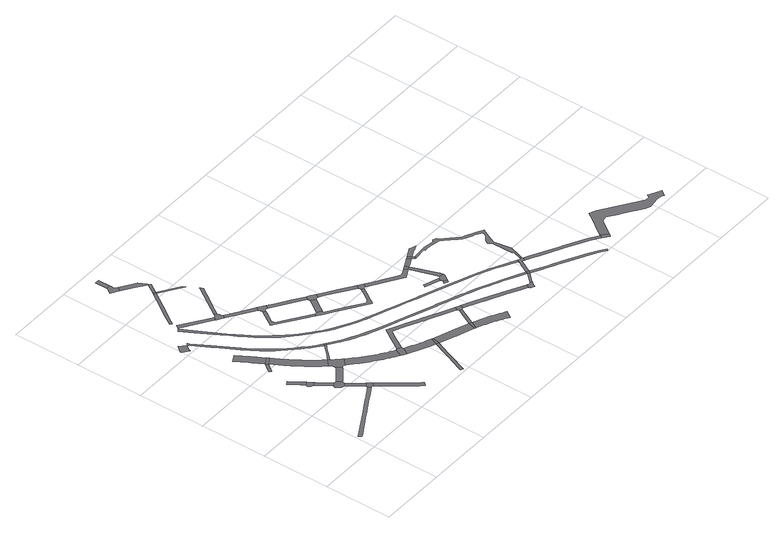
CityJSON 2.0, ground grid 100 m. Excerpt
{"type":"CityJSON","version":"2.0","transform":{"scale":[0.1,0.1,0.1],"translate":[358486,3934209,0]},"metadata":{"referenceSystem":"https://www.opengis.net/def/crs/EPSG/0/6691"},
"CityObjects":{
"road1":{"type":"Road","attributes":{"RoadStructureAttribute.sectionType":"1"},"geometry":[{"type":"MultiSurface","lod":"1","boundaries":[[[0,1,2,3,4,5,6,7,8,9,10,11,12,13,14,15,16,17,18,19,20,21]]]}]},
"road2":{"type":"Road","attributes":{"RoadStructureAttribute.sectionType":"1"},"geometry":[{"type":"MultiSurface","lod":"1","boundaries":[[[22,23,24,25,26,27,28,29]]]}]},
"road3":{"type":"Road","geometry":[{"type":"MultiSurface","lod":"1","boundaries":[[[30,31,25,24,32,33,34]]]}]},
"road4":{"type":"Road","attributes":{"RoadStructureAttribute.sectionType":"1"},"geometry":[{"type":"MultiSurface","lod":"1","boundaries":[[[35,36,37,38,30,34]]]}]},
"road5":{"type":"Road","geometry":[{"type":"MultiSurface","lod":"1","boundaries":[[[39,40,41,42,43,37,36,44]]]}]},
"road6":{"type":"Road","attributes":{"RoadStructureAttribute.sectionType":"1"},"geometry":[{"type":"MultiSurface","lod":"1","boundaries":[[[45,46,47,48,49,50,51,52]]]}]},
"road7":{"type":"Road","attributes":{"RoadStructureAttribute.sectionType":"1"},"geometry":[{"type":"MultiSurface","lod":"1","boundaries":[[[53,41,40,54]]]}]},
"road8":{"type":"Road","geometry":[{"type":"MultiSurface","lod":"1","boundaries":[[[45,52,55,56,57,58]]]}]},
"road9":{"type":"Road","geometry":[{"type":"MultiSurface","lod":"1","boundaries":[[[21,59,60,61,62,53,54,0]]]}]},
"road10":{"type":"Road","attributes":{"RoadStructureAttribute.sectionType":"1"},"geometry":[{"type":"MultiSurface","lod":"1","boundaries":[[[63,64,65,66,67,68,69,70,71,72,73,74,75,76,77,58,57,56,78,79,80,81,82,83,57,84,85,86,87,88,89,90,91,92,93,94,95,96,97,98,99,100]]]}]},
"road11":{"type":"Road","attributes":{"RoadStructureAttribute.sectionType":"1"},"geometry":[{"type":"MultiSurface","lod":"1","boundaries":[[[101,102,103,104,105,106,107,108,109,43,42,110,111,112,113,114,115,116,117,118,119,120,121]]]}]},
"road12":{"type":"Road","attributes":{"RoadStructureAttribute.sectionType":"1"},"geometry":[{"type":"MultiSurface","lod":"1","boundaries":[[[122,123,124,125,126,127,128,129,130,131,132,133,134,135,136,137,138,139,61,60]]]}]},
"road13":{"type":"Road","attributes":{"RoadStructureAttribute.sectionType":"1"},"geometry":[{"type":"MultiSurface","lod":"1","boundaries":[[[140,141,142,143,144,145,146,147,148,149,150,151,152,153,154,155,156,157,158,159,160,161,162,163,164,165,166,167,168,169,170,171,172,173,174,175,176,177,178,179,180,181,182,183,184,185,186,187,188,189,149]]]}]},
"road14":{"type":"Road","geometry":[{"type":"MultiSurface","lod":"1","boundaries":[[[99,190,191,192,121,120,193,194,195,196,197,198,199,200,201,202,100]]]}]},
"road15":{"type":"Road","attributes":{"RoadStructureAttribute.sectionType":"1"},"geometry":[{"type":"MultiSurface","lod":"1","boundaries":[[[203,204,205,206,207]]]}]},
"road16":{"type":"Road","attributes":{"RoadStructureAttribute.sectionType":"1"},"geometry":[{"type":"MultiSurface","lod":"1","boundaries":[[[202,208,209,210,211,212,213,214,169,215,216,217,218,219,100]]]}]},
"road17":{"type":"Road","attributes":{"RoadStructureAttribute.sectionType":"1"},"geometry":[{"type":"MultiSurface","lod":"1","boundaries":[[[220,221,222,223,224,225,226,227,228,229,230]]]}]},
"road18":{"type":"Road","attributes":{"RoadStructureAttribute.sectionType":"1"},"geometry":[{"type":"MultiSurface","lod":"1","boundaries":[[[231,232,233,234,235,236,237,238,239,240,241,242,243,244,245,246,247,195,194,248,249,250,251,252,253,254,255,256,257,258,259,260,261,262,263,264,265,266,267]]]}]},
"road19":{"type":"Road","geometry":[{"type":"MultiSurface","lod":"1","boundaries":[[[169,214,268,170]]]}]},
"road20":{"type":"Road","geometry":[{"type":"MultiSurface","lod":"1","boundaries":[[[269,270,207,206,271,272,273,274,275,276,277,278,279]]]}]},
"road21":{"type":"Road","geometry":[{"type":"MultiSurface","lod":"1","boundaries":[[[280,281,282,283,284,285,286,287]]]}]},
"road22":{"type":"Road","attributes":{"RoadStructureAttribute.sectionType":"1"},"geometry":[{"type":"MultiSurface","lod":"1","boundaries":[[[285,288,289,286]]]}]},
"road23":{"type":"Road","geometry":[{"type":"MultiSurface","lod":"1","boundaries":[[[290,291,225,224,292]]]}]},
"road24":{"type":"Road","geometry":[{"type":"MultiSurface","lod":"1","boundaries":[[[290,293,294,295,296,297,298,299,300,282,281,301,302,303,304,305,306,307,291]]]}]},
"road25":{"type":"Road","attributes":{"RoadStructureAttribute.sectionType":"1"},"geometry":[{"type":"MultiSurface","lod":"1","boundaries":[[[308,309,310,311,312,273,272]]]}]},
"road26":{"type":"Road","geometry":[{"type":"MultiSurface","lod":"1","boundaries":[[[266,313,314,315,316,317,267]]]}]},
"road27":{"type":"Road","attributes":{"RoadStructureAttribute.sectionType":"1"},"geometry":[{"type":"MultiSurface","lod":"1","boundaries":[[[318,319,320,321,322,323,324,325,269,279]]]}]},
"road28":{"type":"Road","attributes":{"RoadStructureAttribute.sectionType":"1"},"geometry":[{"type":"MultiSurface","lod":"1","boundaries":[[[326,327,290,292]]]}]},
"road29":{"type":"Road","attributes":{"RoadStructureAttribute.sectionType":"1"},"geometry":[{"type":"MultiSurface","lod":"1","boundaries":[[[328,329,330,331,332,333,334,335,336,337,338]]]}]},
"road30":{"type":"Road","attributes":{"RoadStructureAttribute.sectionType":"1"},"geometry":[{"type":"MultiSurface","lod":"1","boundaries":[[[339,340,341,342,343,344,345,346,347,348,349,350,351,352,353,354,355,356,357,358]]]}]},
"road31":{"type":"Road","attributes":{"RoadStructureAttribute.sectionType":"1"},"geometry":[{"type":"MultiSurface","lod":"1","boundaries":[[[359,360,361,362,363,364,365,366,367,368,369,315,314,370,371,372,373,374,375,376,377,378,379,332]]]}]},
"road32":{"type":"Road","geometry":[{"type":"MultiSurface","lod":"1","boundaries":[[[310,309,380,381,382,383,384,385,352,351,386,387,388,389,390,391,392,393,394]]]}]},
"road33":{"type":"Road","geometry":[{"type":"MultiSurface","lod":"1","boundaries":[[[395,359,332,331]]]}]},
"road34":{"type":"Road","attributes":{"RoadStructureAttribute.sectionType":"1"},"geometry":[{"type":"MultiSurface","lod":"1","boundaries":[[[393,396,397,398,399,394]]]}]},
"road35":{"type":"Road","geometry":[{"type":"MultiSurface","lod":"1","boundaries":[[[400,401,402,403,404,405,406,407]]]}]},
"road36":{"type":"Road","attributes":{"RoadStructureAttribute.sectionType":"1"},"geometry":[{"type":"MultiSurface","lod":"1","boundaries":[[[408,409,410,411,412,395,331,413,414,415,416,417]]]}]},
"road37":{"type":"Road","attributes":{"RoadStructureAttribute.sectionType":"1"},"geometry":[{"type":"MultiSurface","lod":"1","boundaries":[[[418,419,420,421,422,423,424,425,317,316,426,427,428,429,430,431,432,433,434,435,436]]]}]},
"road38":{"type":"Road","attributes":{"RoadStructureAttribute.sectionType":"1"},"geometry":[{"type":"MultiSurface","lod":"1","boundaries":[[[437,438,439,440,441,442,443,444,400,407,445,446,447,358,357,448,449,450,451,452,453,454,455,456,457,458]]]}]},
"road39":{"type":"Road","geometry":[{"type":"MultiSurface","lod":"1","boundaries":[[[396,459,460,461,403,402,462,463,464,465,466,467,468,397]]]}]},
"road40":{"type":"Road","attributes":{"RoadStructureAttribute.sectionType":"1"},"geometry":[{"type":"MultiSurface","lod":"1","boundaries":[[[469,470,471,472,473,474,475,476,477,478,479,480,481,482,483,484,485,486,487,488,489,490,491,492,493,494,495,496,497,498,499,500,501,502,503,504,505,506,507,508,509,510,511,512,513,514,515,516,517,518,519,520,521,522,523,524,525,526,527,528,529,530,531,532,533,534,535,536,537,538,539,540,541,542,543,544,545]]]}]},
"road41":{"type":"Road","geometry":[{"type":"MultiSurface","lod":"1","boundaries":[[[546,547,408,417]]]}]},
"road42":{"type":"Road","attributes":{"RoadStructureAttribute.sectionType":"1"},"geometry":[{"type":"MultiSurface","lod":"1","boundaries":[[[466,548,549,550,551,552,467]]]}]},
"road43":{"type":"Road","attributes":{"RoadStructureAttribute.sectionType":"1"},"geometry":[{"type":"MultiSurface","lod":"1","boundaries":[[[553,554,555,556,557,558,559,560,561,562,563,564,565,566,567,568,569,570,571,572,573,574,575,576,577,578,579,580,581,582,583,584,585,586,587,268,214,588,589,590,591,592,593,594,595,596,597,598,599,600,601,602,603,604,605,606,607,608,609,610,611,612,613,614,615,616,617,618,619,620,621,622,623,624,625,626,627,628,629]]]}]},
"road44":{"type":"Road","attributes":{"RoadStructureAttribute.sectionType":"1"},"geometry":[{"type":"MultiSurface","lod":"1","boundaries":[[[630,631,632,633,408,547]]]}]},
"road45":{"type":"Road","attributes":{"RoadStructureAttribute.sectionType":"1"},"geometry":[{"type":"MultiSurface","lod":"1","boundaries":[[[546,634,635,636,637,638,639,640,641,642,643,644,645,646,647,648,649,650,651,652,653,654,655,656,657,658,659,660,661,547]]]}]},
"road46":{"type":"Road","geometry":[{"type":"MultiSurface","lod":"1","boundaries":[[[457,662,663,664,665,666,667,550,549,668,669,670,671,672,458]]]}]},
"road47":{"type":"Road","geometry":[{"type":"MultiSurface","lod":"1","boundaries":[[[632,631,673,674,675,418,436]]]}]},
"road48":{"type":"Road","attributes":{"RoadStructureAttribute.sectionType":"1"},"geometry":[{"type":"MultiSurface","lod":"1","boundaries":[[[676,677,678,679,680,681,682,683,684,685,686,687,688,689,690,691,667,666,692,693,694,695,696,697,698,699,700,701,702,703,704,705,706,707,708,709,710,711,712,698]]]}]},
"road49":{"type":"Road","geometry":[{"type":"MultiSurface","lod":"1","boundaries":[[[713,714,715,716]]]}]},
"road50":{"type":"Road","attributes":{"RoadStructureAttribute.sectionType":"1"},"geometry":[{"type":"MultiSurface","lod":"1","boundaries":[[[673,717,718,719,720,721,722,723,724,725,674]]]}]},
"road51":{"type":"Road","geometry":[{"type":"MultiSurface","lod":"1","boundaries":[[[726,727,728,729]]]}]},
"road52":{"type":"Road","geometry":[{"type":"MultiSurface","lod":"1","boundaries":[[[726,729,730,731,732,733,705,704,734,735,713,716]]]}]},
"road53":{"type":"Road","geometry":[{"type":"MultiSurface","lod":"1","boundaries":[[[712,736,737,676,698]]]}]},
"road54":{"type":"Road","attributes":{"RoadStructureAttribute.sectionType":"1"},"geometry":[{"type":"MultiSurface","lod":"1","boundaries":[[[712,738,739,740,736]]]}]},
"road55":{"type":"Road","geometry":[{"type":"MultiSurface","lod":"1","boundaries":[[[741,742,743,744,740,739,745,746,747]]]}]},
"road56":{"type":"Road","geometry":[{"type":"MultiSurface","lod":"1","boundaries":[[[748,749,750,751,752,722,721,753,754]]]}]},
"road57":{"type":"Road","attributes":{"RoadStructureAttribute.sectionType":"1"},"geometry":[{"type":"MultiSurface","lod":"1","boundaries":[[[742,755,756,757,758,759,760,743]]]}]},
"road58":{"type":"Road","attributes":{"RoadStructureAttribute.sectionType":"1"},"geometry":[{"type":"MultiSurface","lod":"1","boundaries":[[[761,762,763,764,750,749,765,766,767,629]]]}]},
"road59":{"type":"Road","geometry":[{"type":"MultiSurface","lod":"1","boundaries":[[[629,767,768,553]]]}]},
"road60":{"type":"Road","attributes":{"RoadStructureAttribute.sectionType":"1"},"geometry":[{"type":"MultiSurface","lod":"1","boundaries":[[[769,770,771,772,773,774,775,776,777,778,779,780,781,782,783,784,785,786,787,788,789,790,791,792,793,794,795,796,797,798,799,800,801,802,803,804,805,806,807,808,809,810,811,812,813,814,815,816,817,818,819,820,821,822,823,741,747]]]}]},
"road61":{"type":"Road","geometry":[{"type":"MultiSurface","lod":"1","boundaries":[[[805,804,824,825,469,545,826,827,553,768,828,829,830,831]]]}]},
"road62":{"type":"Road","attributes":{"RoadStructureAttribute.sectionType":"1"},"geometry":[{"type":"MultiSurface","lod":"1","boundaries":[[[832,833,834,835,836,837,838,839,840,841,768,767,842,843,844,845,846,847,848,849,850,851,852]]]}]},
"road63":{"type":"Road","attributes":{"RoadStructureAttribute.sectionType":"1"},"geometry":[{"type":"MultiSurface","lod":"1","boundaries":[[[830,853,854,855,856,857,858,859,860,861,862,863,864,865,866,867,868,831]]]}]},
"road64":{"type":"Road","geometry":[{"type":"MultiSurface","lod":"1","boundaries":[[[860,869,870,871,872,861]]]}]},
"road65":{"type":"Road","attributes":{"RoadStructureAttribute.sectionType":"1"},"geometry":[{"type":"MultiSurface","lod":"1","boundaries":[[[873,874,875,876,877,878,879,880,881,882,883,884,885,886,872,871,887,888,889,890,891,892,893,894,895,896,897,898,899,900,901,902,903,904]]]}]}
},
"vertices":[
[897,793,0],[692,672,0],[683,667,0],[527,575,0],[478,546,0],[432,519,0],[294,438,0],[287,434,0],[264,420,0],[168,364,0],[46,293,0],[75,251,0],[89,259,0],[289,377,0],[320,395,0],[339,407,0],[443,468,0],[503,503,0],[570,543,0],[717,629,0],[780,666,0],[923,750,0],
[338,1615,0],[418,1497,0],[455,1443,0],[505,1477,0],[473,1524,0],[414,1610,0],[365,1683,0],[315,1649,0],
[556,1400,0],[531,1438,0],[449,1414,0],[477,1372,0],[507,1366,0],
[552,1300,0],[653,1152,0],[703,1185,0],[571,1379,0],
[700,1050,0],[730,1045,0],[781,1077,0],[786,1107,0],[732,1179,0],[647,1122,0],
[577,2182,0],[515,2287,0],[472,2360,0],[367,2538,0],[263,2477,0],[368,2299,0],[390,2262,0],[473,2121,0],
[950,860,0],[903,823,0],
[470,2116,0],[463,2106,0],[496,2083,0],[601,2142,0],
[931,755,0],[960,749,0],[1008,786,0],[985,815,0],
[999,1553,0],[972,1586,0],[945,1619,0],[918,1653,0],[892,1687,0],[866,1721,0],[849,1745,0],[841,1756,0],[816,1791,0],[792,1826,0],[769,1862,0],[745,1898,0],[723,1935,0],[709,1957,0],[701,1972,0],[419,2044,0],[401,2016,0],[378,1979,0],[412,1958,0],[423,1975,0],[452,2022,0],[597,1911,0],[620,1872,0],[644,1834,0],[668,1797,0],[677,1783,0],[693,1759,0],[718,1723,0],[743,1686,0],[748,1679,0],[770,1650,0],[796,1614,0],[823,1579,0],[841,1556,0],[879,1509,0],[908,1475,0],[930,1451,0],[1020,1529,0],
[948,1342,0],[925,1322,0],[901,1302,0],[894,1297,0],[876,1282,0],[852,1263,0],[801,1226,0],[776,1208,0],[750,1191,0],[800,1116,0],[827,1134,0],[853,1153,0],[880,1172,0],[906,1192,0],[932,1212,0],[954,1230,0],[957,1232,0],[983,1253,0],[1007,1275,0],[1025,1290,0],[966,1358,0],
[1027,663,0],[1239,390,0],[1284,332,0],[1306,306,0],[1328,280,0],[1352,255,0],[1377,232,0],[1378,230,0],[1419,275,0],[1417,276,0],[1394,298,0],[1373,321,0],[1352,344,0],[1332,369,0],[1299,411,0],[1279,436,0],[1158,592,0],[1104,662,0],
[73,3210,0],[40,3169,0],[39,3167,0],[31,3156,0],[0,3120,0],[21,3108,0],[15,3100,0],[97,3033,0],[111,3066,0],[162,3139,0],[214,3046,0],[318,2860,0],[344,2821,0],[508,2533,0],[577,2422,0],[641,2330,0],[651,2315,0],[700,2248,0],[725,2217,0],[761,2173,0],[809,2118,0],[867,2053,0],[931,1992,0],[996,1929,0],[1022,1903,0],[1065,1863,0],[1088,1844,0],[1140,1799,0],[1216,1741,0],[1225,1735,0],[1245,1764,0],[1237,1769,0],[1162,1826,0],[1129,1855,0],[1088,1889,0],[1045,1930,0],[1020,1954,0],[955,2017,0],[893,2077,0],[835,2142,0],[788,2196,0],[728,2269,0],[689,2323,0],[669,2350,0],[607,2441,0],[538,2551,0],[341,2896,0],[207,3128,0],[195,3149,0],[191,3156,0],
[937,1442,0],[967,1409,0],[967,1408,0],[1029,1293,0],[1079,1292,0],[1164,1377,0],[1145,1396,0],[1116,1425,0],[1115,1426,0],[1085,1457,0],[1056,1489,0],[1041,1506,0],[1043,1508,0],
[797,3206,0],[394,3479,0],[363,3434,0],[784,3149,0],[814,3195,0],
[1066,1533,0],[1088,1557,0],[1119,1592,0],[1168,1641,0],[1204,1677,0],[1224,1692,0],[1248,1719,0],[1194,1703,0],[1148,1655,0],[1085,1592,0],[1053,1560,0],[1048,1554,0],
[418,3586,0],[489,3692,0],[523,3742,0],[676,3971,0],[744,4073,0],[711,4095,0],[641,3991,0],[453,3710,0],[390,3615,0],[356,3564,0],[389,3542,0],
[1680,969,0],[1647,989,0],[1644,991,0],[1608,1015,0],[1572,1039,0],[1537,1063,0],[1502,1088,0],[1468,1114,0],[1434,1140,0],[1400,1166,0],[1367,1193,0],[1334,1221,0],[1301,1249,0],[1269,1277,0],[1237,1306,0],[1206,1335,0],[1175,1365,0],[1091,1280,0],[1123,1249,0],[1156,1218,0],[1189,1188,0],[1222,1158,0],[1251,1134,0],[1256,1129,0],[1290,1101,0],[1325,1073,0],[1360,1045,0],[1396,1018,0],[1431,991,0],[1468,965,0],[1504,940,0],[1541,915,0],[1579,891,0],[1591,883,0],[1617,867,0],[1655,843,0],[1707,952,0],
[1268,1749,0],
[860,3236,0],[834,3197,0],[799,3139,0],[884,3083,0],[917,3133,0],[911,3139,0],[906,3145,0],[900,3162,0],[898,3178,0],[896,3194,0],[896,3213,0],
[388,4550,0],[498,4477,0],[546,4535,0],[502,4582,0],[505,4614,0],[505,4634,0],[445,4634,0],[438,4625,0],
[504,4822,0],[444,4822,0],
[758,4093,0],[724,4115,0],[746,4075,0],
[775,4120,0],[786,4135,0],[836,4210,0],[839,4215,0],[846,4226,0],[853,4236,0],[767,4396,0],[718,4420,0],[680,4355,0],[819,4259,0],[813,4249,0],[806,4238,0],[802,4232,0],[752,4158,0],[742,4142,0],
[987,3016,0],[1267,2833,0],[1300,2883,0],[1280,2896,0],[1118,3002,0],
[1693,821,0],[1732,798,0],[1796,900,0],[1789,929,0],[1736,959,0],
[936,3273,0],[1023,3403,0],[1037,3425,0],[1194,3660,0],[1179,3685,0],[1170,3701,0],[1165,3693,0],[998,3444,0],
[1080,3854,0],[1054,3898,0],
[1930,41,0],[2041,321,0],[2064,379,0],[2152,602,0],[2114,617,0],[2044,439,0],[2027,396,0],[2004,336,0],[1911,100,0],[1902,78,0],[1893,55,0],
[1413,2374,0],[1304,2449,0],[1211,2513,0],[1206,2519,0],[1202,2528,0],[1201,2531,0],[1200,2540,0],[1199,2552,0],[1199,2561,0],[1201,2574,0],[1240,2634,0],[1291,2712,0],[1311,2744,0],[1278,2765,0],[1262,2741,0],[1121,2525,0],[1250,2438,0],[1388,2343,0],[1630,2178,0],[1652,2211,0],
[2158,728,0],[2138,736,0],[2099,752,0],[2059,769,0],[2020,787,0],[2008,792,0],[1981,805,0],[1942,823,0],[1904,842,0],[1866,862,0],[1828,882,0],[1771,777,0],[1810,756,0],[1828,747,0],[1850,735,0],[1890,715,0],[1930,696,0],[1970,677,0],[2011,659,0],[2052,642,0],[2094,625,0],
[1275,2821,0],[1279,2812,0],[1281,2804,0],[1282,2797,0],[1283,2788,0],[1282,2776,0],[1317,2752,0],[1324,2759,0],[1328,2761,0],[1339,2765,0],[1350,2766,0],[1358,2766,0],[1365,2765,0],[1373,2764,0],[1406,2813,0],
[2178,721,0],
[1821,2466,0],[1854,2516,0],[1689,2626,0],[1522,2737,0],
[1756,2175,0],[1826,2280,0],[1890,2375,0],[1829,2427,0],[1810,2400,0],[1760,2324,0],[1743,2299,0],[1689,2219,0],
[2696,530,0],[2681,535,0],[2450,620,0],[2353,656,0],[2219,705,0],[2177,593,0],[2386,516,0],[2408,508,0],[2639,423,0],[2654,417,0],
[2843,871,0],[2648,965,0],[2416,1077,0],[2362,1103,0],[2197,1183,0],[2183,1189,0],[1951,1302,0],[1858,1153,0],[1908,1121,0],[1962,1207,0],[1991,1215,0],[2157,1135,0],[2224,1103,0],[2347,1044,0],[2378,1029,0],[2390,1023,0],[2498,971,0],[2622,911,0],[2817,817,0],
[2394,2034,0],[2345,1955,0],[2276,1845,0],[2223,1833,0],[2087,1923,0],[2027,1962,0],[1882,2057,0],[1740,2151,0],[1679,2214,0],[1671,2212,0],[1659,2211,0],[1715,2119,0],[1718,2117,0],[1830,2044,0],[2014,1923,0],[2089,1874,0],[2268,1756,0],[2295,1799,0],[2305,1816,0],[2379,1935,0],[2435,2024,0],[2398,2041,0],
[1826,2454,0],[1829,2446,0],[1829,2436,0],[1891,2375,0],[1901,2383,0],[1910,2386,0],[1926,2388,0],[1939,2388,0],[1972,2438,0],[1909,2480,0],
[4080,808,0],[3938,879,0],[3801,948,0],[3751,971,0],[3728,981,0],[3527,1074,0],[3514,1080,0],[3452,1105,0],[3424,1112,0],[3097,1236,0],[2790,1350,0],[2789,1350,0],[2744,1367,0],[2705,1381,0],[2456,1475,0],[2371,1507,0],[2292,1536,0],[2272,1544,0],[2228,1560,0],[2100,1608,0],[1955,1663,0],[1927,1675,0],[1786,1738,0],[1568,1858,0],[1447,1940,0],[1409,1966,0],[1216,2136,0],[1164,2182,0],[1009,2346,0],[980,2383,0],[863,2530,0],[760,2687,0],[649,2875,0],[352,3422,0],[309,3396,0],[419,3212,0],[590,2923,0],[625,2864,0],[697,2727,0],[763,2616,0],[811,2547,0],[891,2433,0],[936,2374,0],[951,2355,0],[1018,2280,0],[1105,2193,0],[1174,2127,0],[1194,2110,0],[1254,2058,0],[1329,1999,0],[1407,1937,0],[1414,1932,0],[1484,1884,0],[1560,1831,0],[1615,1797,0],[1703,1752,0],[1766,1719,0],[1863,1671,0],[1918,1649,0],[1984,1621,0],[2101,1580,0],[2120,1573,0],[2206,1541,0],[2301,1506,0],[2312,1502,0],[2355,1486,0],[2365,1482,0],[2450,1451,0],[2548,1414,0],[2702,1354,0],[2807,1315,0],[3455,1074,0],[3502,1052,0],[3788,921,0],[3884,869,0],[4009,800,0],[4060,767,0],
[2676,409,0],[2734,515,0],
[2016,2337,0],[2394,2084,0],[2428,2134,0],[2215,2276,0],[2079,2367,0],
[3953,573,0],[3816,647,0],[3813,644,0],[3715,693,0],[3640,730,0],[3526,783,0],[3470,809,0],[3406,838,0],[3309,879,0],[3234,911,0],[3153,942,0],[3091,968,0],[3005,999,0],[2955,1018,0],[2904,1037,0],[2735,1100,0],[2716,1106,0],[2629,1139,0],[2534,1174,0],[2410,1220,0],[2393,1226,0],[2303,1259,0],[2198,1298,0],[2153,1314,0],[2100,1334,0],[2008,1367,0],[1992,1374,0],[1843,1436,0],[1764,1468,0],[1658,1519,0],[1566,1566,0],[1526,1587,0],[1470,1617,0],[1394,1664,0],[1317,1716,0],[1297,1687,0],[1375,1635,0],[1411,1612,0],[1450,1588,0],[1508,1552,0],[1588,1509,0],[1660,1473,0],[1669,1468,0],[1714,1448,0],[1734,1439,0],[1751,1432,0],[1830,1399,0],[1836,1397,0],[1879,1381,0],[1960,1351,0],[1996,1338,0],[2167,1273,0],[2184,1267,0],[2372,1197,0],[2385,1193,0],[2559,1128,0],[2701,1075,0],[2735,1062,0],[2743,1059,0],[2931,990,0],[2977,973,0],[3061,942,0],[3109,924,0],[3159,905,0],[3176,898,0],[3247,870,0],[3314,842,0],[3383,813,0],[3404,804,0],[3450,783,0],[3517,752,0],[3585,721,0],[3652,689,0],[3718,656,0],[3784,623,0],[3829,600,0],[3940,541,0],
[2795,636,0],[2863,772,0],[2826,789,0],[2758,653,0],
[2712,395,0],[2748,380,0],[2783,364,0],[2819,348,0],[2854,332,0],[2888,315,0],[2889,315,0],[2924,297,0],[2958,279,0],[2992,260,0],[3026,241,0],[3059,221,0],[3093,200,0],[3114,187,0],[3179,288,0],[3156,302,0],[3122,323,0],[3086,344,0],[3053,364,0],[3051,365,0],[3015,384,0],[2979,403,0],[2943,422,0],[2906,440,0],[2869,457,0],[2832,474,0],[2795,490,0],[2757,506,0],
[2436,2025,0],[2440,2028,0],[2446,2030,0],[2458,2032,0],[2474,2031,0],[2507,2081,0],[2397,2079,0],[2400,2071,0],[2401,2063,0],[2401,2057,0],[2401,2050,0],
[2891,781,0],[2917,835,0],[2881,853,0],
[3053,1856,0],[3005,1831,0],[2996,1827,0],[2987,1822,0],[2978,1818,0],[2966,1815,0],[2947,1813,0],[2936,1814,0],[2926,1816,0],[2915,1821,0],[2893,1832,0],[2703,1953,0],[2687,1963,0],[2610,2012,0],[2558,2047,0],[2533,2064,0],[2499,2014,0],[2512,2006,0],[2524,1998,0],[2862,1779,0],[2940,1729,0],[2992,1755,0],[3081,1801,0],[3103,1735,0],[3158,1568,0],[3167,1540,0],[3168,1539,0],[3187,1482,0],[3208,1399,0],[3278,1392,0],[3279,1399,0],[3276,1423,0],[3272,1440,0],[3244,1504,0],[3222,1567,0],[3167,1723,0],[3131,1827,0],
[3171,1384,0],[2950,1463,0],[2935,1421,0],[3156,1342,0],
[3130,666,0],[3183,640,0],[3473,494,0],[3630,414,0],[3728,365,0],[3755,418,0],[3500,547,0],[3210,694,0],[3086,754,0],
[3165,1313,0],[3134,1268,0],[3192,1243,0],[3216,1278,0],
[3250,1328,0],[3264,1347,0],[3270,1359,0],[3277,1379,0],[3186,1379,0],[3173,1384,0],
[3103,1882,0],[3078,1869,0],
[3170,1847,0],[3274,1900,0],[3246,1955,0],
[3324,1893,0],[3304,1916,0],[3276,1971,0],[3253,1959,0],[3308,1862,0],[3314,1859,0],[3327,1860,0],
[3807,342,0],[3844,388,0],[3820,407,0],[3791,400,0],[3768,412,0],[3737,336,0],[3792,310,0],
[3338,1933,0],[3428,1979,0],[3433,1969,0],[3513,2007,0],[3413,2045,0],[3293,1980,0],
[3846,440,0],[3843,436,0],[3829,418,0],[3823,411,0],[3861,410,0],[3869,420,0],[3967,526,0],
[3991,558,0],
[3511,1877,0],[3515,1861,0],[3569,1863,0],[3577,1863,0],[3653,1852,0],[3771,1830,0],[3815,1787,0],[3872,1732,0],[3948,1659,0],[3988,1619,0],[4115,1556,0],[4132,1548,0],[4139,1544,0],[4193,1513,0],[4240,1487,0],[4240,1485,0],[4237,1473,0],[4230,1445,0],[4228,1442,0],[4220,1434,0],[4192,1412,0],[4154,1378,0],[4137,1362,0],[4129,1352,0],[4121,1339,0],[4117,1330,0],[4115,1323,0],[4115,1313,0],[4115,1308,0],[4125,1285,0],[4130,1278,0],[4138,1266,0],[4147,1250,0],[4152,944,0],[4169,936,0],[4127,805,0],[4148,798,0],[4180,876,0],[4181,878,0],[4217,1014,0],[4179,1270,0],[4232,1381,0],[4294,1510,0],[4279,1518,0],[4257,1530,0],[4206,1555,0],[4047,1635,0],[4012,1652,0],[3899,1762,0],[3800,1858,0],[3794,1895,0],[3738,1918,0],[3720,1885,0],[3550,1913,0],[3437,1903,0],
[4123,795,0],[4121,787,0],[4049,749,0],[4040,731,0],[4081,725,0],[4095,750,0],[4130,732,0],[4155,780,0],
[4950,35,0],[4870,91,0],[4699,187,0],[4617,233,0],[4488,298,0],[4284,402,0],[4282,403,0],[4212,440,0],[4123,490,0],[4081,513,0],[4104,454,0],[4194,407,0],[4200,403,0],[4265,369,0],[4286,358,0],[4317,342,0],[4472,264,0],[4599,200,0],[4760,109,0],[4850,58,0],[4928,3,0],
[4224,684,0],[4314,637,0],[4611,484,0],[4630,474,0],[4803,384,0],[4930,316,0],[4948,304,0],[5079,220,0],[5108,263,0],[5095,271,0],[4963,355,0],[4645,525,0],[4612,542,0],[4419,644,0],[4341,684,0],[4251,730,0],
[5174,146,0],[5182,158,0],[5203,188,0],[5112,268,0],
[6283,186,0],[6160,252,0],[6118,275,0],[6097,246,0],[6084,228,0],[6080,228,0],[6023,230,0],[5559,544,0],[5481,598,0],[5420,625,0],[5371,646,0],[5343,601,0],[5236,446,0],[5183,370,0],[5239,239,0],[5288,311,0],[5357,410,0],[5444,425,0],[5445,426,0],[5590,329,0],[5628,303,0],[5752,221,0],[5794,192,0],[5892,128,0],[5957,97,0],[6124,122,0],[6152,122,0],[6159,121,0],[6195,116,0],[6220,109,0],[6243,93,0],[6298,176,0]
]}
